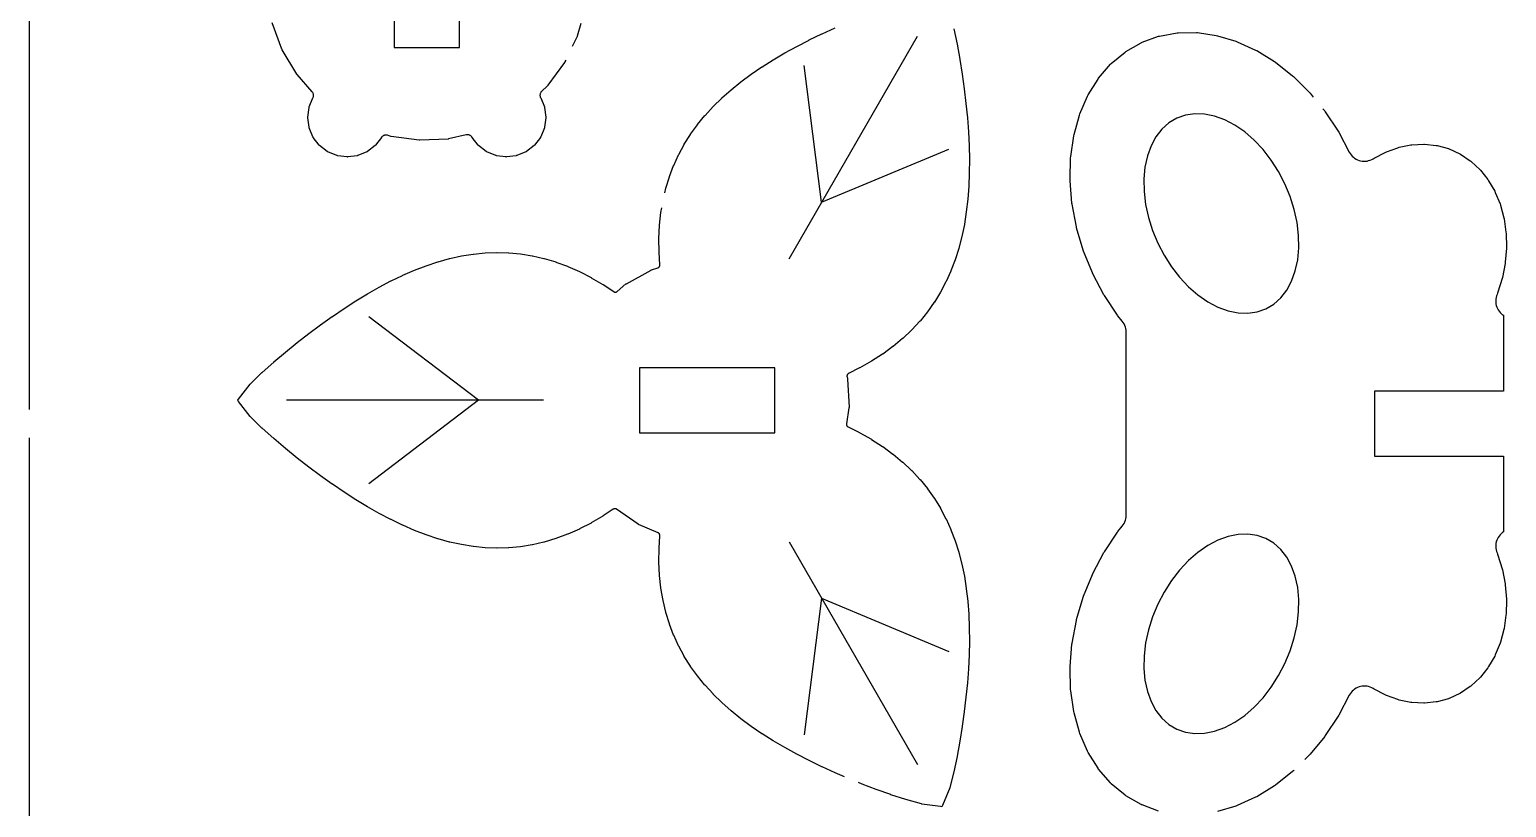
# Model space of a CAD drawing. Header units: millimetres. Extents: x 0 to 300, y 0 to 300.
# Drawn here: x 150 to 213.2, y 158.6 to 191.9 of the extents above; entities that cross this region are included whole.
import ezdxf

# ---------------------------------------------------------------- set-up
doc = ezdxf.new("R2010")
doc.units = ezdxf.units.MM
doc.layers.add('CUT', color=1, linetype='CONTINUOUS')
doc.layers.add('SCORE', color=7, linetype='CONTINUOUS')

msp = doc.modelspace()

# ---------------------------------------------------------------- linework, layer by layer
at = {"layer": 'CUT', "color": 1}
for points in [[(150, 175.6), (150, 224.4)], [(172.9436, 190.5599), (172.9072, 190.4843), (172.9016, 190.4739), (172.8952, 190.4641), (172.1845, 189.486), (172.1772, 189.4768), (172.1691, 189.4683), (171.9142, 189.2246), (171.8981, 189.2077), (171.8848, 189.1907), (171.8732, 189.1725), (171.8633, 189.1532), (171.8554, 189.1331), (171.8495, 189.1124), (171.8455, 189.0911), (171.8436, 189.0696), (171.8438, 189.048), (171.8461, 189.0266), (171.8504, 189.0054), (171.8567, 188.9848), (171.8656, 188.9631), (171.8743, 188.9447), (172.0322, 188.5636), (172.0373, 188.5497), (172.0398, 188.5352), (172.0937, 188.1257), (172.095, 188.111), (172.0937, 188.0964), (172.0398, 187.6868), (172.0372, 187.6723), (172.0322, 187.6585), (171.8741, 187.2769), (171.8679, 187.2635), (171.8595, 187.2515), (171.608, 186.9238), (171.5985, 186.9125), (171.5873, 186.903), (171.2596, 186.6516), (171.2475, 186.6431), (171.2342, 186.6369), (170.8525, 186.4788), (170.8387, 186.4738), (170.8242, 186.4712), (170.4147, 186.4173), (170.4, 186.416), (170.3853, 186.4173), (169.9758, 186.4712), (169.9613, 186.4738), (169.9475, 186.4788), (169.5658, 186.6369), (169.5525, 186.6431), (169.5404, 186.6516), (169.2127, 186.903), (169.2014, 186.9125), (169.192, 186.9238), (168.9405, 187.2515), (168.9282, 187.2691), (168.925, 187.2741), (168.9113, 187.2913), (168.8961, 187.3071), (168.8793, 187.3214), (168.8612, 187.3339), (168.842, 187.3446), (168.8219, 187.3534), (168.801, 187.3602), (168.7795, 187.3649), (168.7576, 187.3675), (168.7357, 187.3679), (168.7137, 187.3662), (168.6903, 187.3621), (167.9344, 187.1895), (167.9228, 187.1874), (167.9111, 187.1864), (166.7033, 187.1321), (166.6916, 187.1321), (166.6798, 187.1332), (165.4818, 187.2955), (165.4702, 187.2976), (165.4589, 187.3007), (165.3217, 187.3453), (165.2986, 187.3516), (165.2769, 187.3552), (165.2549, 187.3567), (165.2329, 187.3561), (165.2111, 187.3533), (165.1896, 187.3484), (165.1687, 187.3414), (165.1486, 187.3324), (165.1294, 187.3215), (165.1115, 187.3087), (165.0948, 187.2943), (165.0797, 187.2783), (165.065, 187.2594), (165.0595, 187.2515), (164.808, 186.9238), (164.7985, 186.9125), (164.7873, 186.903), (164.4596, 186.6516), (164.4475, 186.6431), (164.4342, 186.6369), (164.0525, 186.4788), (164.0387, 186.4738), (164.0242, 186.4712), (163.6147, 186.4173), (163.6, 186.416), (163.5853, 186.4173), (163.1758, 186.4712), (163.1613, 186.4738), (163.1475, 186.4788), (162.7658, 186.6369), (162.7525, 186.6431), (162.7404, 186.6516), (162.4127, 186.903), (162.4014, 186.9125), (162.392, 186.9238), (162.1405, 187.2515), (162.1321, 187.2635), (162.1259, 187.2769), (161.9678, 187.6585), (161.9627, 187.6724), (161.9602, 187.6868), (161.9063, 188.0964), (161.905, 188.1111), (161.9063, 188.1257), (161.9602, 188.5352), (161.9628, 188.5498), (161.9678, 188.5636), (162.1259, 188.9452), (162.1319, 188.9581), (162.1408, 188.9798), (162.147, 189.0005), (162.1512, 189.0217), (162.1534, 189.0433), (162.1534, 189.0649), (162.1514, 189.0864), (162.1474, 189.1077), (162.1413, 189.1284), (162.1332, 189.1485), (162.1233, 189.1677), (162.1115, 189.1859), (162.097, 189.2042), (161.4455, 189.9499), (161.4382, 189.9591), (161.4317, 189.9689), (160.8116, 191.0068), (160.806, 191.0171), (160.8014, 191.028), (160.3768, 192.1594)], [(173.5898, 192.1383), (173.44, 191.5956), (173.4364, 191.5844), (173.4318, 191.5736), (173.2257, 191.1455)], [(177.1819, 184.8761), (177.2297, 185.0779), (177.232, 185.0866), (177.3813, 185.5731), (177.3843, 185.5817), (177.5631, 186.0511), (177.5667, 186.0595), (177.7745, 186.5121), (177.7786, 186.5202), (178.0149, 186.9564), (178.0193, 186.9641), (178.2835, 187.3843), (178.2883, 187.3915), (178.5795, 187.7963), (178.5845, 187.8028), (178.9021, 188.1926), (178.9072, 188.1986), (179.2504, 188.5739), (179.2555, 188.5792), (179.6233, 188.9406), (179.6283, 188.9453), (180.0198, 189.2933), (180.0247, 189.2974), (180.4389, 189.6327), (180.4435, 189.6362), (180.8793, 189.9593), (180.8837, 189.9624), (181.3401, 190.2738), (181.3442, 190.2765), (181.82, 190.5769), (181.8238, 190.5793), (182.318, 190.8694), (182.3215, 190.8713), (182.8329, 191.1517), (182.8362, 191.1534), (183.3638, 191.4246), (183.3668, 191.4261), (183.9097, 191.6886), (183.9125, 191.6899), (184.4699, 191.9442)], [(189.5566, 191.9012), (189.6949, 191.2459), (189.6956, 191.2421), (189.8125, 190.5986), (189.8131, 190.5956), (189.9136, 189.9614), (189.914, 189.9586), (190.0001, 189.3327), (190.0005, 189.3299), (190.0728, 188.712), (190.0731, 188.7091), (190.1316, 188.0993), (190.1319, 188.0962), (190.176, 187.4948), (190.1762, 187.4915), (190.2052, 186.8989), (190.2053, 186.8953), (190.2182, 186.3122), (190.2182, 186.3081), (190.2141, 185.7351), (190.214, 185.7307), (190.1917, 185.1684), (190.1914, 185.1635), (190.1499, 184.6125), (190.1494, 184.6072), (190.0876, 184.0682), (190.0868, 184.0624), (190.0036, 183.5361), (190.0025, 183.5298), (189.8968, 183.0168), (189.8953, 183.0101), (189.7662, 182.5109), (189.7641, 182.5038), (189.6107, 182.0189), (189.6081, 182.0115), (189.4293, 181.5416), (189.4261, 181.534), (189.2212, 181.0794), (189.2174, 181.0716), (188.9855, 180.6328), (188.9811, 180.625), (188.7215, 180.2023), (188.7165, 180.1947), (188.4284, 179.7884), (188.4229, 179.7812), (188.1059, 179.3916), (188.0999, 179.3847), (187.7532, 179.0122), (187.7469, 179.0058), (187.37, 178.6505), (187.3634, 178.6447), (186.956, 178.3068), (186.9493, 178.3016), (186.5107, 177.9815), (186.5039, 177.9769), (186.0338, 177.6747), (186.0271, 177.6707), (185.5249, 177.3867), (185.5183, 177.3832), (185.0499, 177.1509), (185.0377, 177.1441), (185.0277, 177.1371), (185.0185, 177.1292), (185.01, 177.1205), (185.0024, 177.111), (184.9958, 177.1008), (184.9902, 177.09), (184.9857, 177.0787), (184.9824, 177.067), (184.9801, 177.0551), (184.9791, 177.0429), (184.9792, 177.0308), (184.9805, 177.0187), (184.9833, 177.005), (185.0026, 176.9304), (185.0048, 176.9199), (185.0059, 176.9092), (185.067, 175.7031), (185.067, 175.6923), (185.066, 175.6816), (184.9604, 174.9927), (184.959, 174.9788), (184.9589, 174.9667), (184.96, 174.9546), (184.9623, 174.9427), (184.9657, 174.931), (184.9702, 174.9198), (184.9758, 174.909), (184.9824, 174.8989), (184.9899, 174.8894), (184.9984, 174.8807), (185.0076, 174.8728), (185.0176, 174.8659), (185.0298, 174.8591), (185.5183, 174.6168), (185.5249, 174.6133), (186.0271, 174.3293), (186.0338, 174.3253), (186.5039, 174.0231), (186.5107, 174.0185), (186.9493, 173.6984), (186.956, 173.6932), (187.3634, 173.3553), (187.37, 173.3495), (187.7469, 172.9942), (187.7532, 172.9878), (188.0999, 172.6153), (188.1059, 172.6084), (188.4229, 172.2188), (188.4284, 172.2116), (188.7165, 171.8053), (188.7215, 171.7977), (188.9811, 171.375), (188.9855, 171.3672), (189.2174, 170.9284), (189.2212, 170.9206), (189.4261, 170.466), (189.4293, 170.4584), (189.6081, 169.9885), (189.6107, 169.9811), (189.7641, 169.4962), (189.7662, 169.4891), (189.8953, 168.9899), (189.8968, 168.9832), (190.0025, 168.4702), (190.0036, 168.4639), (190.0868, 167.9376), (190.0876, 167.9318), (190.1494, 167.3928), (190.1499, 167.3875), (190.1914, 166.8365), (190.1917, 166.8316), (190.214, 166.2693), (190.2141, 166.2649), (190.2182, 165.6919), (190.2182, 165.6878), (190.2053, 165.1047), (190.2052, 165.1011), (190.1762, 164.5085), (190.176, 164.5052), (190.1319, 163.9038), (190.1316, 163.9007), (190.0731, 163.2909), (190.0728, 163.288), (190.0005, 162.6701), (190.0001, 162.6673), (189.914, 162.0414), (189.9136, 162.0386), (189.8131, 161.4044), (189.8125, 161.4014), (189.6956, 160.7579), (189.6949, 160.7541), (189.5566, 160.0988), (189.5552, 160.093), (189.3822, 159.4204), (189.3763, 159.4027), (189.0705, 158.6539), (189.0457, 158.6004), (188.9869, 158.6056), (188.1855, 158.7152), (188.1673, 158.7189), (187.4983, 158.9054), (187.4925, 158.9072), (186.8559, 159.115), (186.8522, 159.1163), (186.2365, 159.3368), (186.2336, 159.3378), (185.6341, 159.5679), (185.6315, 159.5689), (185.4728, 159.6336)], [(198.3174, 158.4155), (197.6082, 158.6737), (197.5876, 158.6822), (197.5679, 158.6925), (196.9142, 159.0698), (196.8956, 159.0816), (196.8782, 159.095), (196.2903, 159.5857), (196.2746, 159.5999), (196.2601, 159.6154), (195.7478, 160.2122), (195.7353, 160.2279), (195.7242, 160.2445), (195.3032, 160.9268), (195.2737, 160.9834), (194.9482, 161.7392), (194.9285, 161.795), (194.698, 162.6241), (194.6867, 162.6778), (194.5565, 163.566), (194.5521, 163.617), (194.5258, 164.5487), (194.5271, 164.5968), (194.6059, 165.5552), (194.6121, 165.6007), (194.7953, 166.5687), (194.8057, 166.6117), (195.0904, 167.5718), (195.1047, 167.6126), (195.486, 168.5475), (195.5041, 168.5865), (195.9753, 169.4795), (195.9973, 169.5167), (196.5498, 170.3519), (196.5761, 170.3876), (196.76, 170.6124), (196.8033, 170.671), (196.8397, 170.7319), (196.87, 170.7961), (196.8938, 170.8629), (196.911, 170.9318), (196.9214, 171.002), (196.925, 171.0747), (196.925, 178.9253), (196.9214, 178.998), (196.911, 179.0682), (196.8938, 179.1371), (196.87, 179.2039), (196.8397, 179.2681), (196.8033, 179.329), (196.76, 179.3876), (196.5761, 179.6124), (196.5498, 179.6481), (195.9973, 180.4833), (195.9753, 180.5205), (195.5041, 181.4135), (195.486, 181.4525), (195.1047, 182.3874), (195.0904, 182.4282), (194.8057, 183.3883), (194.7953, 183.4313), (194.6121, 184.3993), (194.6059, 184.4448), (194.5271, 185.4032), (194.5258, 185.4513), (194.5521, 186.383), (194.5565, 186.434), (194.6867, 187.3222), (194.698, 187.3759), (194.9285, 188.205), (194.9482, 188.2608), (195.2737, 189.0166), (195.3032, 189.0732), (195.7242, 189.7555), (195.7353, 189.7721), (195.7478, 189.7878), (196.2601, 190.3846), (196.2746, 190.4001), (196.2903, 190.4143), (196.8782, 190.905), (196.8956, 190.9184), (196.9142, 190.9302), (197.5679, 191.3075), (197.5876, 191.3178), (197.6082, 191.3263), (198.3174, 191.5845), (198.3384, 191.5912), (198.3599, 191.596), (199.1137, 191.7309), (199.1347, 191.7337), (199.1559, 191.7349), (199.9423, 191.7438), (199.9624, 191.7432), (199.9823, 191.7411), (200.7756, 191.625), (200.8379, 191.6112), (201.6261, 191.3747), (201.6815, 191.3539), (202.4648, 190.9976), (202.5132, 190.9717), (203.2772, 190.5005), (203.3192, 190.4711), (204.0497, 189.8924), (204.0858, 189.8605), (204.7693, 189.184), (204.8002, 189.1501), (204.9358, 188.9843)], [(205.3473, 188.4812), (205.4239, 188.3876), (205.4502, 188.3519), (206.0027, 187.5167), (206.0247, 187.4795), (206.4761, 186.624), (206.5124, 186.5625), (206.5533, 186.5063), (206.5994, 186.4543), (206.6503, 186.4069), (206.7056, 186.3646), (206.7646, 186.3278), (206.8268, 186.2969), (206.8918, 186.272), (206.9588, 186.2535), (207.0273, 186.2415), (207.0966, 186.2361), (207.1661, 186.2373), (207.2352, 186.2453), (207.3032, 186.2598), (207.3696, 186.2807), (207.4335, 186.3079), (207.4962, 186.342), (207.5371, 186.3669), (208.012, 186.6154), (208.0661, 186.6393), (208.5517, 186.8147), (208.6119, 186.8317), (209.1129, 186.935), (209.132, 186.9382), (209.1513, 186.94), (209.6608, 186.9666), (209.681, 186.9669), (209.7011, 186.9655), (210.1981, 186.913), (210.2186, 186.91), (210.2388, 186.9053), (210.7156, 186.7747), (210.7355, 186.7684), (210.7549, 186.7604), (211.2041, 186.554), (211.2225, 186.5446), (211.2402, 186.5337), (211.6547, 186.2545), (211.671, 186.2426), (211.6863, 186.2294), (212.0595, 185.8815), (212.0731, 185.8678), (212.0857, 185.8531), (212.4031, 185.4519), (212.4383, 185.4001), (212.6974, 184.9536), (212.7236, 184.9005), (212.9276, 184.4049), (212.9455, 184.352), (213.0898, 183.8155), (213.1004, 183.7638), (213.1815, 183.1957), (213.1858, 183.1456), (213.2015, 182.5561), (213.2001, 182.5078), (213.1497, 181.9077), (213.1432, 181.8612), (213.0271, 181.2614), (213.016, 181.2167), (212.836, 180.6282), (212.8204, 180.5851), (212.7989, 180.5345), (212.7743, 180.468), (212.7567, 180.4013), (212.7455, 180.3331), (212.7408, 180.2642), (212.7427, 180.1952), (212.7511, 180.1267), (212.766, 180.0593), (212.7873, 179.9936), (212.8148, 179.9302), (212.8481, 179.8697), (212.887, 179.8127), (212.9312, 179.7596), (212.9803, 179.711), (213.0351, 179.6661), (213.0722, 179.6386), (213.075, 179.5822), (213.075, 176.395), (207.555, 176.395), (207.555, 173.605), (213.075, 173.605), (213.075, 170.4178), (213.0722, 170.3614), (213.0351, 170.3339), (212.9803, 170.289), (212.9312, 170.2404), (212.887, 170.1873), (212.8481, 170.1303), (212.8148, 170.0698), (212.7873, 170.0064), (212.766, 169.9407), (212.7511, 169.8733), (212.7427, 169.8048), (212.7408, 169.7358), (212.7455, 169.6669), (212.7567, 169.5987), (212.7743, 169.532), (212.7989, 169.4655), (212.8204, 169.4149), (212.836, 169.3718), (213.016, 168.7833), (213.0271, 168.7386), (213.1432, 168.1388), (213.1497, 168.0923), (213.2001, 167.4922), (213.2015, 167.4439), (213.1858, 166.8544), (213.1815, 166.8043), (213.1004, 166.2362), (213.0898, 166.1845), (212.9455, 165.648), (212.9276, 165.5951), (212.7236, 165.0995), (212.6974, 165.0464), (212.4383, 164.5999), (212.4031, 164.5481), (212.0857, 164.1469), (212.0731, 164.1322), (212.0595, 164.1185), (211.6863, 163.7706), (211.671, 163.7574), (211.6547, 163.7455), (211.2402, 163.4663), (211.2225, 163.4554), (211.2041, 163.446), (210.7549, 163.2396), (210.7355, 163.2316), (210.7156, 163.2253), (210.2388, 163.0947), (210.2186, 163.09), (210.1981, 163.087), (209.7011, 163.0345), (209.681, 163.0331), (209.6608, 163.0334), (209.1513, 163.06), (209.132, 163.0618), (209.1129, 163.065), (208.6119, 163.1683), (208.5517, 163.1853), (208.0661, 163.3607), (208.012, 163.3846), (207.5371, 163.6331), (207.4962, 163.658), (207.4335, 163.6921), (207.3696, 163.7193), (207.3032, 163.7402), (207.2352, 163.7547), (207.1661, 163.7627), (207.0966, 163.7639), (207.0273, 163.7585), (206.9588, 163.7465), (206.8918, 163.728), (206.8268, 163.7031), (206.7646, 163.6722), (206.7056, 163.6354), (206.6503, 163.5931), (206.5994, 163.5457), (206.5533, 163.4937), (206.5124, 163.4375), (206.4761, 163.376), (206.0247, 162.5205), (206.0027, 162.4833), (205.4502, 161.6481), (205.4239, 161.6124), (204.8002, 160.8499), (204.7693, 160.816), (204.5751, 160.6237)], [(184.8723, 159.8823), (184.4725, 160.0547), (184.4699, 160.0558), (183.9125, 160.3101), (183.9097, 160.3114), (183.3668, 160.5739), (183.3638, 160.5754), (182.8362, 160.8466), (182.8329, 160.8483), (182.3215, 161.1287), (182.318, 161.1306), (181.8238, 161.4207), (181.82, 161.4231), (181.3442, 161.7235), (181.3401, 161.7262), (180.8837, 162.0376), (180.8793, 162.0407), (180.4435, 162.3638), (180.4389, 162.3673), (180.0247, 162.7026), (180.0198, 162.7067), (179.6283, 163.0547), (179.6233, 163.0594), (179.2555, 163.4208), (179.2504, 163.4261), (178.9072, 163.8014), (178.9021, 163.8074), (178.5845, 164.1972), (178.5795, 164.2037), (178.2883, 164.6085), (178.2835, 164.6157), (178.0193, 165.0359), (178.0149, 165.0436), (177.7786, 165.4798), (177.7745, 165.4879), (177.5667, 165.9405), (177.5631, 165.9489), (177.3843, 166.4183), (177.3813, 166.4269), (177.232, 166.9134), (177.2297, 166.9221), (177.1104, 167.4261), (177.1086, 167.4347), (177.0198, 167.9565), (177.0186, 167.9649), (176.9607, 168.5048), (176.9601, 168.513), (176.9334, 169.0712), (176.9333, 169.079), (176.9385, 169.6559), (176.9388, 169.6634), (176.9727, 170.2006), (176.9729, 170.2141), (176.972, 170.2259), (176.9699, 170.2375), (176.9668, 170.2489), (176.9626, 170.2599), (176.9574, 170.2705), (176.9512, 170.2806), (176.9441, 170.29), (176.9362, 170.2987), (176.9274, 170.3066), (176.918, 170.3137), (176.9079, 170.3198), (176.8957, 170.3258), (176.0615, 170.6837), (176.0519, 170.6885), (176.0427, 170.6942), (175.1224, 171.3347), (175.1103, 171.3423), (175.0991, 171.3478), (175.0875, 171.3522), (175.0755, 171.3554), (175.0632, 171.3574), (175.0508, 171.3581), (175.0384, 171.3576), (175.0261, 171.3559), (175.014, 171.353), (175.0023, 171.3489), (174.991, 171.3436), (174.9787, 171.3363), (174.5429, 171.0466), (174.5366, 171.0427), (174.0396, 170.7497), (174.0328, 170.7459), (173.536, 170.4898), (173.5287, 170.4863), (173.0321, 170.2665), (173.0243, 170.2633), (172.5279, 170.0794), (172.5196, 170.0766), (172.0235, 169.9279), (172.0148, 169.9256), (171.5188, 169.8116), (171.5099, 169.8099), (171.014, 169.7301), (171.0049, 169.7289), (170.509, 169.6827), (170.5, 169.6821), (170.0041, 169.6686), (169.9952, 169.6687), (169.4991, 169.6873), (169.4906, 169.6879), (168.9944, 169.7377), (168.9862, 169.7388), (168.4898, 169.8189), (168.4821, 169.8204), (167.9855, 169.9299), (167.9783, 169.9316), (167.4815, 170.0695), (167.4749, 170.0715), (166.9777, 170.2365), (166.9718, 170.2387), (166.4743, 170.4298), (166.4689, 170.432), (165.9713, 170.6479), (165.9664, 170.6501), (165.4685, 170.8897), (165.4641, 170.8919), (164.966, 171.1537), (164.9621, 171.1559), (164.4638, 171.4388), (164.4603, 171.4408), (163.9618, 171.7436), (163.9587, 171.7455), (163.46, 172.0669), (163.4572, 172.0687), (162.9584, 172.4076), (162.9559, 172.4094), (162.457, 172.7649), (162.4547, 172.7666), (161.9557, 173.1383), (161.9535, 173.1399), (161.4545, 173.5275), (161.4523, 173.5292), (160.9533, 173.9334), (160.951, 173.9354), (160.4522, 174.3584), (160.4492, 174.3609), (159.9509, 174.8083), (159.9465, 174.8124), (159.4505, 175.2986), (159.4381, 175.3125), (158.9425, 175.9517), (158.9086, 176), (158.9425, 176.0483), (159.4381, 176.6875), (159.4505, 176.7014), (159.9465, 177.1876), (159.9509, 177.1917), (160.4492, 177.6391), (160.4522, 177.6416), (160.951, 178.0646), (160.9533, 178.0666), (161.4523, 178.4708), (161.4545, 178.4725), (161.9535, 178.8601), (161.9557, 178.8617), (162.4547, 179.2334), (162.457, 179.2351), (162.9559, 179.5906), (162.9584, 179.5924), (163.4572, 179.9313), (163.46, 179.9331), (163.9587, 180.2545), (163.9618, 180.2564), (164.4603, 180.5592), (164.4638, 180.5612), (164.9621, 180.8441), (164.966, 180.8463), (165.4641, 181.1081), (165.4685, 181.1103), (165.9664, 181.3499), (165.9713, 181.3521), (166.4689, 181.568), (166.4743, 181.5702), (166.9718, 181.7613), (166.9777, 181.7635), (167.4749, 181.9285), (167.4815, 181.9305), (167.9783, 182.0684), (167.9855, 182.0701), (168.4821, 182.1796), (168.4898, 182.1811), (168.9862, 182.2612), (168.9944, 182.2623), (169.4906, 182.3121), (169.4991, 182.3127), (169.9952, 182.3313), (170.0041, 182.3314), (170.5, 182.3179), (170.509, 182.3173), (171.0049, 182.2711), (171.014, 182.2699), (171.5099, 182.1901), (171.5188, 182.1884), (172.0148, 182.0744), (172.0235, 182.0721), (172.5196, 181.9234), (172.5279, 181.9206), (173.0243, 181.7367), (173.0321, 181.7335), (173.5287, 181.5137), (173.536, 181.5102), (174.0328, 181.2541), (174.0396, 181.2503), (174.5366, 180.9573), (174.5429, 180.9534), (174.9968, 180.6517), (175.0091, 180.6444), (175.0204, 180.6391), (175.0321, 180.635), (175.0442, 180.6321), (175.0565, 180.6304), (175.069, 180.6299), (175.0814, 180.6306), (175.0937, 180.6326), (175.1057, 180.6358), (175.1174, 180.6402), (175.1285, 180.6458), (175.1391, 180.6524), (175.1504, 180.6611), (175.5211, 180.9794), (175.5296, 180.986), (175.5388, 180.9917), (176.5947, 181.5778), (176.6044, 181.5825), (176.6144, 181.5863), (176.8837, 181.6707), (176.8965, 181.6754), (176.9072, 181.6806), (176.9174, 181.6867), (176.9269, 181.6937), (176.9358, 181.7016), (176.9438, 181.7104), (176.951, 181.7198), (176.9572, 181.7299), (176.9625, 181.7405), (176.9667, 181.7516), (176.9698, 181.763), (176.9719, 181.7747), (176.9728, 181.7866), (176.9726, 181.8002), (176.9388, 182.3366), (176.9385, 182.3441), (176.9333, 182.921), (176.9334, 182.9288), (176.9601, 183.487), (176.9607, 183.4952), (177.0186, 184.0351), (177.0198, 184.0435), (177.0531, 184.2393)], [(150, 125.6), (150, 174.4)], [(204.1131, 160.1665), (204.0858, 160.1395), (204.0497, 160.1076), (203.3192, 159.5289), (203.2772, 159.4995), (202.5132, 159.0283), (202.4648, 159.0024), (201.6815, 158.6461), (201.6261, 158.6253), (200.8379, 158.3888)]]:
    msp.add_lwpolyline(points, dxfattribs=at)
for points in [[(168.395, 191.105), (168.395, 196.895), (165.605, 196.895), (165.605, 191.105), (168.395, 191.105)], [(181.895, 177.395), (176.105, 177.395), (176.105, 174.605), (181.895, 174.605), (181.895, 177.395)]]:
    msp.add_lwpolyline(points, close=True, dxfattribs=at)
at = {"layer": 'SCORE', "color": 7}
for points in [[(182.5, 182.0622), (188, 191.5885)], [(183.8938, 184.4762), (183.1492, 190.3272)], [(199.0982, 188.0784), (198.7596, 187.878), (198.4593, 187.6113), (198.2025, 187.2827), (197.9935, 186.8981), (197.836, 186.4638), (197.7327, 185.9873), (197.6852, 185.4769), (197.6945, 184.9412), (197.7603, 184.3894), (197.8815, 183.8309), (198.0561, 183.2753), (198.2811, 182.7321), (198.5526, 182.2107), (198.8659, 181.7198), (199.2158, 181.2679), (199.5962, 180.8628), (200.0007, 180.5114), (200.4222, 180.2196), (200.8536, 179.9926), (201.2875, 179.8341), (201.7165, 179.7469), (202.1333, 179.7324), (202.5306, 179.791), (202.9018, 179.9216), (203.2404, 180.122), (203.5407, 180.3887), (203.7975, 180.7173), (204.0065, 181.1019), (204.164, 181.5362), (204.2673, 182.0127), (204.3148, 182.5231), (204.3055, 183.0588), (204.2397, 183.6106), (204.1185, 184.1691), (203.9439, 184.7247), (203.7189, 185.2679), (203.4474, 185.7893), (203.1341, 186.2802), (202.7842, 186.7321), (202.4038, 187.1372), (201.9993, 187.4886), (201.5778, 187.7804), (201.1464, 188.0074), (200.7125, 188.1659), (200.2835, 188.2531), (199.8667, 188.2676), (199.4694, 188.209), (199.0982, 188.0784)], [(183.8938, 184.4762), (189.3331, 186.7569)], [(169.2125, 176), (164.5177, 179.5703)], [(172, 176), (161, 176)], [(169.2125, 176), (164.5177, 172.4297)], [(202.9018, 170.0784), (202.5306, 170.209), (202.1333, 170.2676), (201.7165, 170.2531), (201.2875, 170.1659), (200.8536, 170.0074), (200.4222, 169.7804), (200.0007, 169.4886), (199.5962, 169.1372), (199.2158, 168.7321), (198.8659, 168.2802), (198.5526, 167.7893), (198.2811, 167.2679), (198.0561, 166.7247), (197.8815, 166.1691), (197.7603, 165.6106), (197.6945, 165.0588), (197.6852, 164.5231), (197.7327, 164.0127), (197.836, 163.5362), (197.9935, 163.1019), (198.2025, 162.7173), (198.4593, 162.3887), (198.7596, 162.122), (199.0982, 161.9216), (199.4694, 161.791), (199.8667, 161.7324), (200.2835, 161.7469), (200.7125, 161.8341), (201.1464, 161.9926), (201.5778, 162.2196), (201.9993, 162.5114), (202.4038, 162.8628), (202.7842, 163.2679), (203.1341, 163.7198), (203.4474, 164.2107), (203.7189, 164.7321), (203.9439, 165.2753), (204.1185, 165.8309), (204.2397, 166.3894), (204.3055, 166.9412), (204.3148, 167.4769), (204.2673, 167.9873), (204.164, 168.4638), (204.0065, 168.8981), (203.7975, 169.2827), (203.5407, 169.6113), (203.2404, 169.878), (202.9018, 170.0784)], [(182.5, 169.9378), (188, 160.4115)], [(183.8938, 167.5238), (183.1492, 161.6728)], [(183.8938, 167.5238), (189.3331, 165.2431)]]:
    msp.add_lwpolyline(points, dxfattribs=at)

doc.saveas('drawing.dxf')
